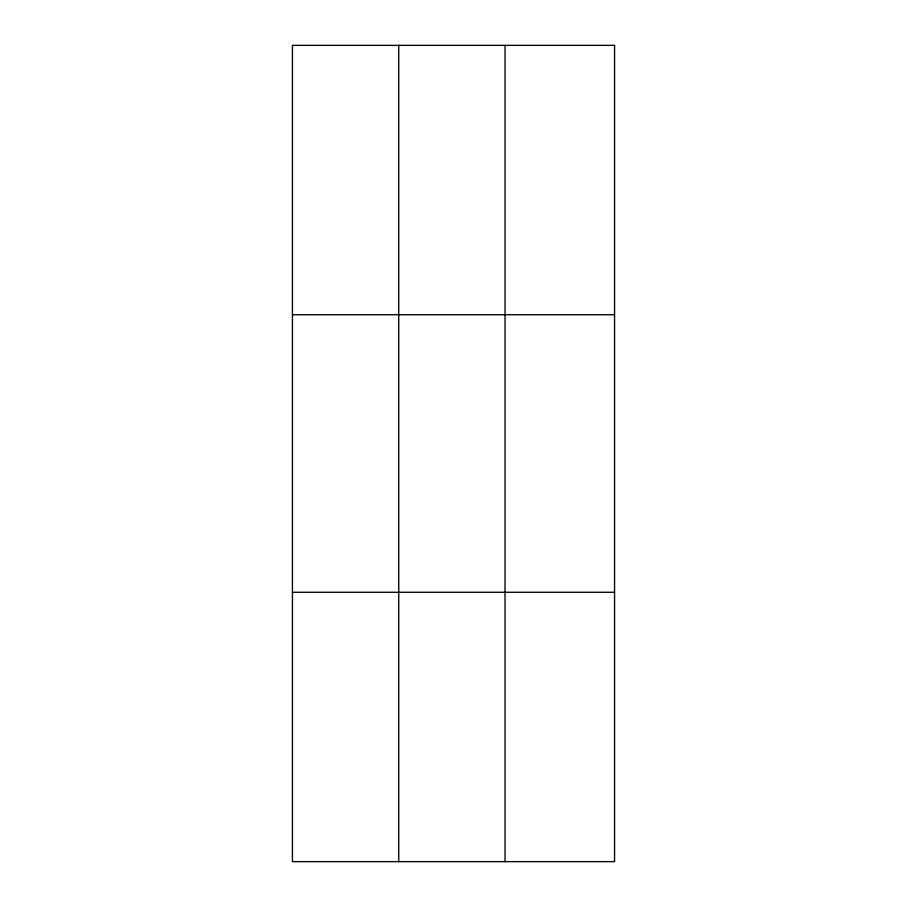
<?xml version="1.0" encoding="UTF-8"?>
<svg xmlns="http://www.w3.org/2000/svg" width="907" height="907" viewBox="0 0 907 907"><rect width="100%" height="100%" fill="white"/><g stroke="black" fill="none" stroke-linecap="round" stroke-linejoin="round"><path stroke-width="1.36" d="M398.74 861.65L398.74 45.35M505.04 861.65L505.04 45.35M292.439 314.729L614.561 314.729M292.439 592.271L614.561 592.271M614.561 45.35L614.561 861.65L292.439 861.65L292.439 45.35L614.561 45.35"/></g></svg>
